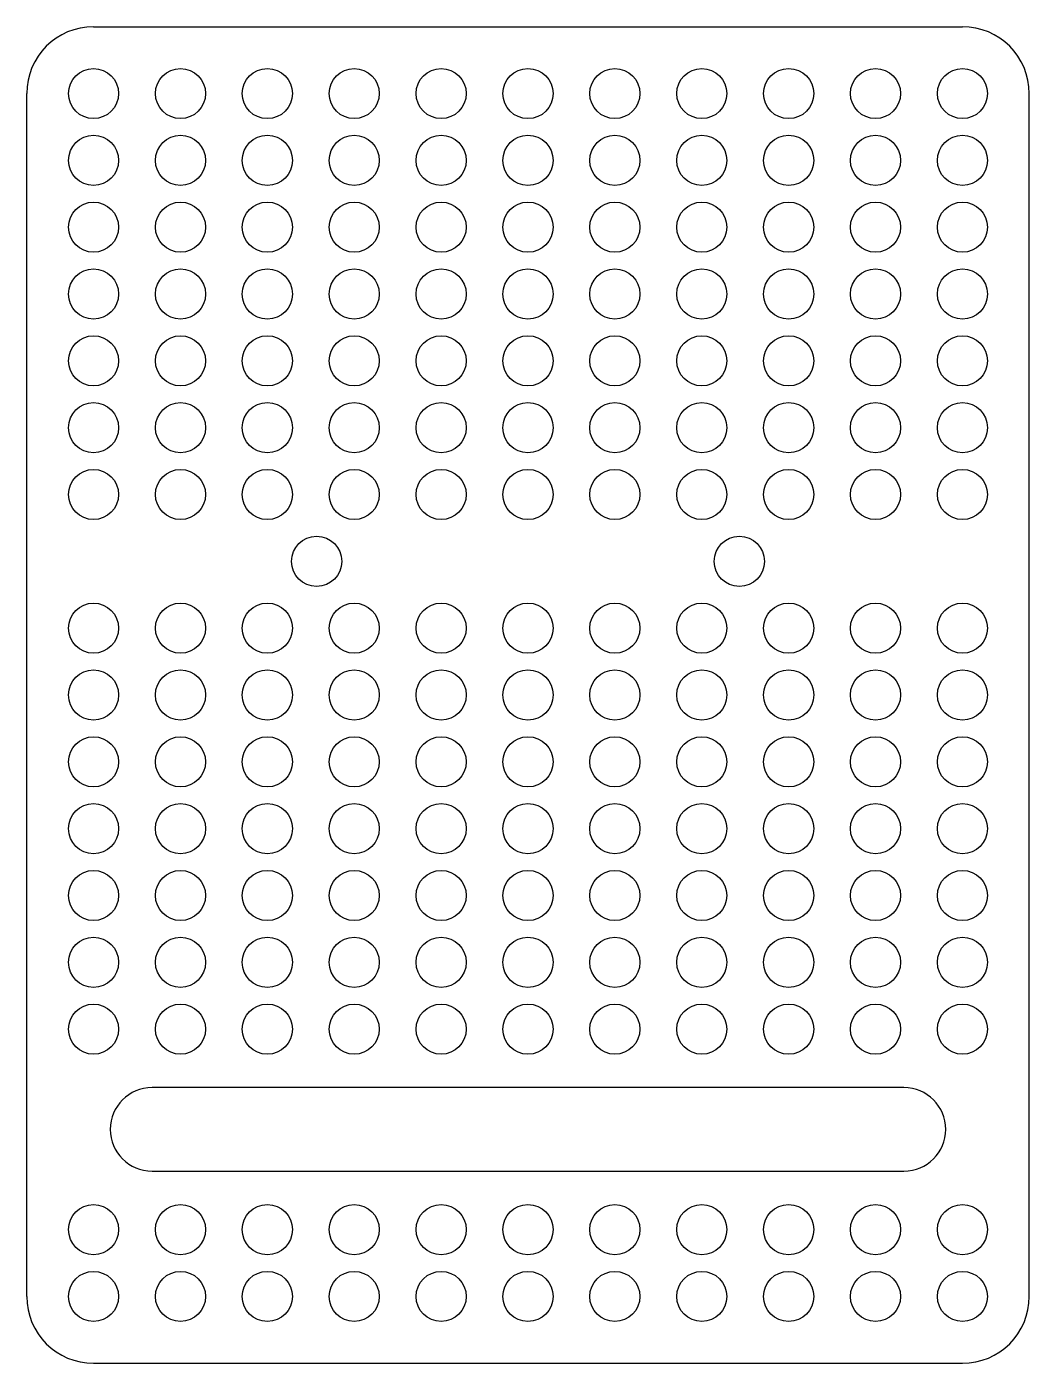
# Model space of a CAD drawing. Header units: millimetres. Extents: x 0 to 60, y 0 to 80.
import ezdxf

# ---------------------------------------------------------------- set-up
doc = ezdxf.new("R2010")
doc.units = ezdxf.units.MM

msp = doc.modelspace()

# ---------------------------------------------------------------- linework, layer by layer
at = {"color": 7, "linetype": 'Continuous', "lineweight": 25}
for p, q in [((4, 80), (56, 80)), ((0, 4), (0, 76)), ((60, 4), (60, 76)), ((52.5, 16.5), (7.5, 16.5)), ((7.5, 11.5), (52.5, 11.5)), ((4, 0), (56, 0))]:
    msp.add_line(p, q, dxfattribs=at)
for centre in [(4, 76), (9.2, 76), (14.4, 76), (19.6, 76), (24.8, 76), (30, 76), (35.2, 76), (40.4, 76), (45.6, 76), (50.8, 76), (56, 76), (4, 72), (9.2, 72), (14.4, 72), (19.6, 72), (24.8, 72), (30, 72), (35.2, 72), (40.4, 72), (45.6, 72), (50.8, 72), (56, 72), (4, 68), (9.2, 68), (14.4, 68), (19.6, 68), (24.8, 68), (30, 68), (35.2, 68), (40.4, 68), (45.6, 68), (50.8, 68), (56, 68), (4, 64), (9.2, 64), (14.4, 64), (19.6, 64), (24.8, 64), (30, 64), (35.2, 64), (40.4, 64), (45.6, 64), (50.8, 64), (56, 64), (4, 60), (9.2, 60), (14.4, 60), (19.6, 60), (24.8, 60), (30, 60), (35.2, 60), (40.4, 60), (45.6, 60), (50.8, 60), (56, 60), (4, 56), (9.2, 56), (14.4, 56), (19.6, 56), (24.8, 56), (30, 56), (35.2, 56), (40.4, 56), (45.6, 56), (50.8, 56), (56, 56), (4, 52), (9.2, 52), (14.4, 52), (19.6, 52), (24.8, 52), (30, 52), (35.2, 52), (40.4, 52), (45.6, 52), (50.8, 52), (56, 52), (17.35, 47.998), (42.65, 47.998), (4, 44), (9.2, 44), (14.4, 44), (19.6, 44), (24.8, 44), (30, 44), (35.2, 44), (40.4, 44), (45.6, 44), (50.8, 44), (56, 44), (4, 40), (9.2, 40), (14.4, 40), (19.6, 40), (24.8, 40), (30, 40), (35.2, 40), (40.4, 40), (45.6, 40), (50.8, 40), (56, 40), (4, 36), (9.2, 36), (14.4, 36), (19.6, 36), (24.8, 36), (30, 36), (35.2, 36), (40.4, 36), (45.6, 36), (50.8, 36), (56, 36), (4, 32), (9.2, 32), (14.4, 32), (19.6, 32), (24.8, 32), (30, 32), (35.2, 32), (40.4, 32), (45.6, 32), (50.8, 32), (56, 32), (4, 28), (9.2, 28), (14.4, 28), (19.6, 28), (24.8, 28), (30, 28), (35.2, 28), (40.4, 28), (45.6, 28), (50.8, 28), (56, 28), (4, 24), (9.2, 24), (14.4, 24), (19.6, 24), (24.8, 24), (30, 24), (35.2, 24), (40.4, 24), (45.6, 24), (50.8, 24), (56, 24), (4, 20), (9.2, 20), (14.4, 20), (19.6, 20), (24.8, 20), (30, 20), (35.2, 20), (40.4, 20), (45.6, 20), (50.8, 20), (56, 20), (4, 8), (9.2, 8), (14.4, 8), (19.6, 8), (24.8, 8), (30, 8), (35.2, 8), (40.4, 8), (45.6, 8), (50.8, 8), (56, 8), (4, 4), (9.2, 4), (14.4, 4), (19.6, 4), (24.8, 4), (30, 4), (35.2, 4), (40.4, 4), (45.6, 4), (50.8, 4), (56, 4)]:
    msp.add_circle(centre, 1.5, dxfattribs=at)
for centre, radius, start, end in [((4, 76), 4, 90, 180), ((56, 76), 4, 0, 90), ((7.5, 14), 2.5, 90, 270), ((52.5, 14), 2.5, 270, 90), ((4, 4), 4, 180, 270), ((56, 4), 4, 270, 0)]:
    msp.add_arc(centre, radius, start, end, dxfattribs=at)

doc.saveas('drawing.dxf')
